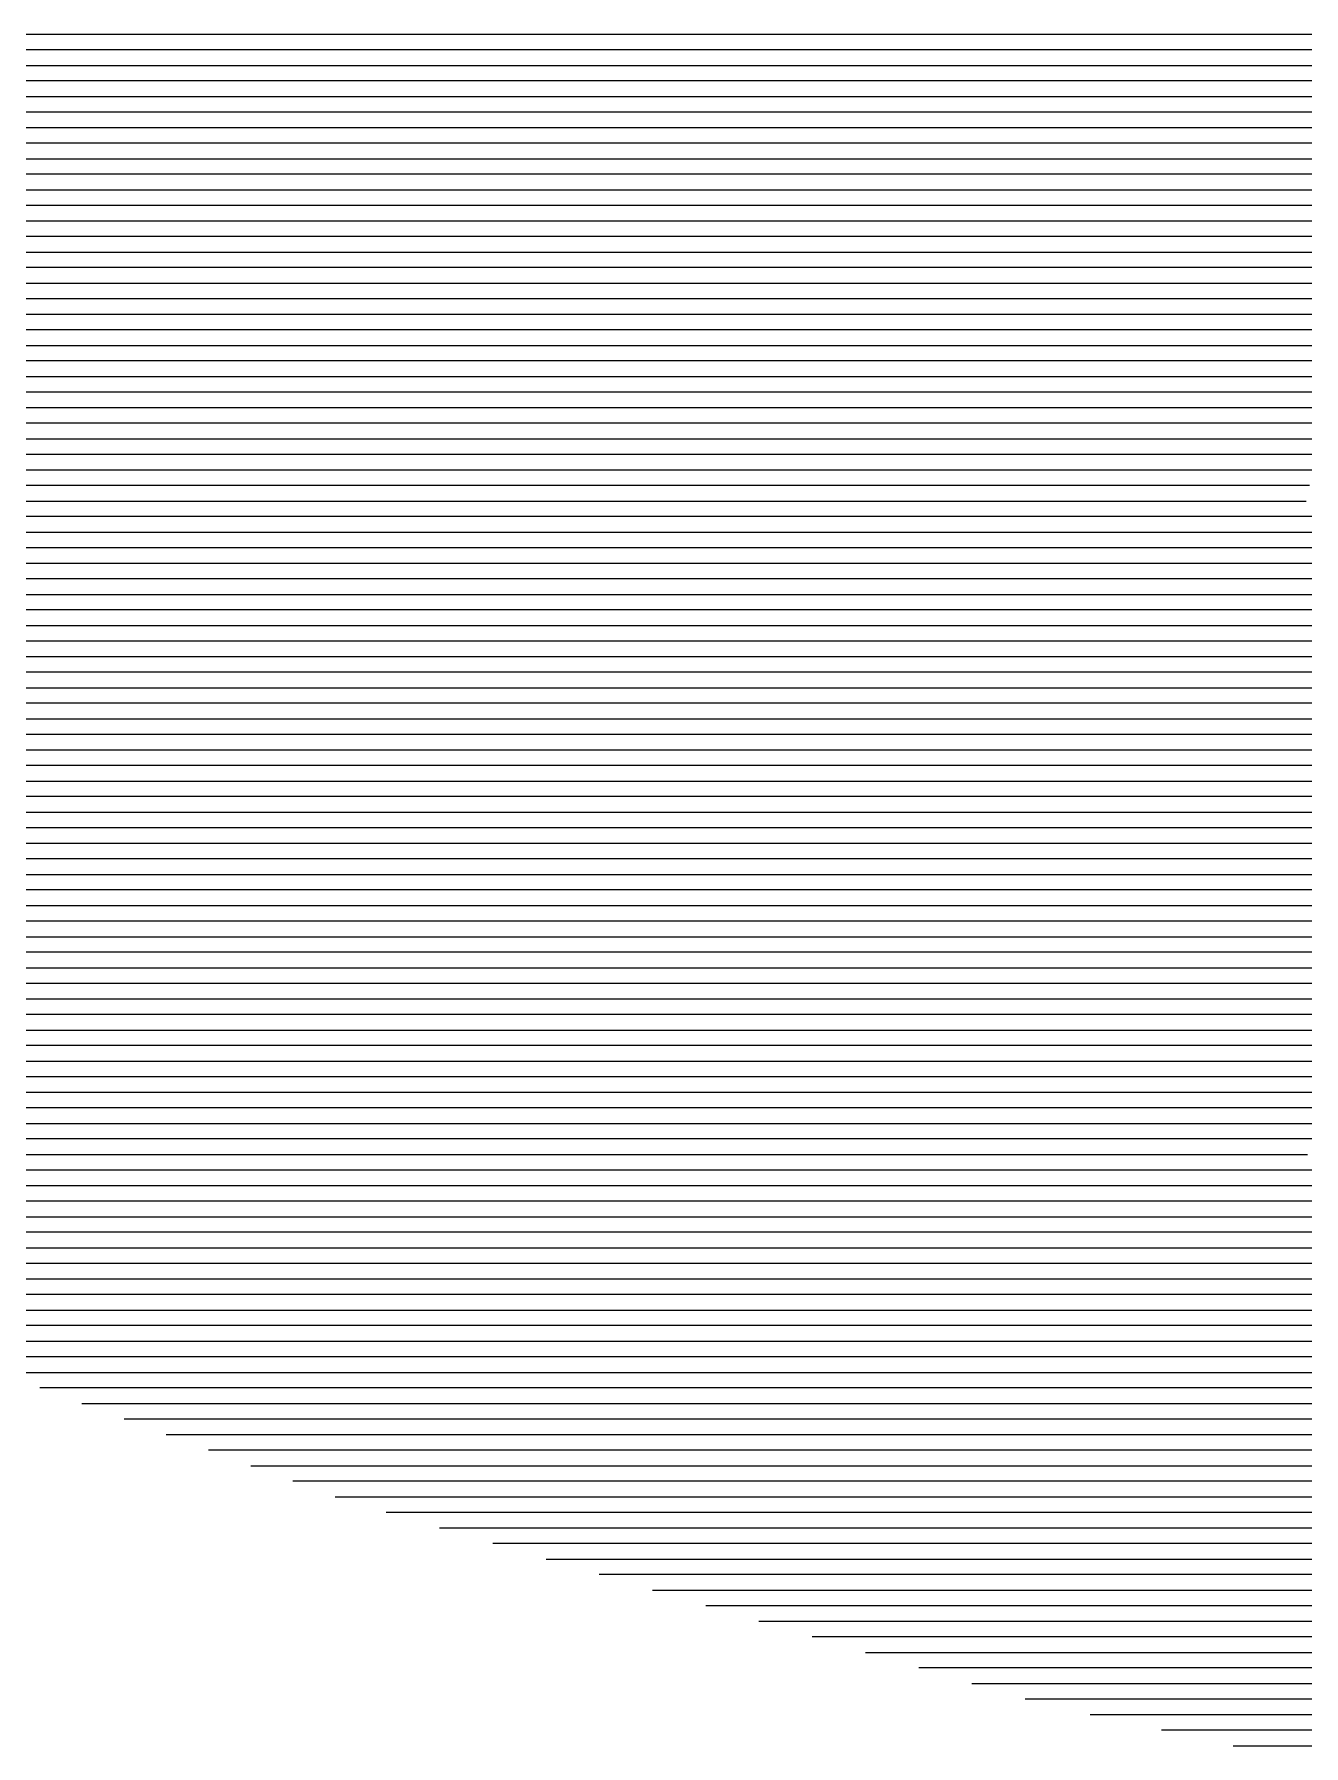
# Model space of a CAD drawing. Header units: metres. Extents: x -7 to 7, y -7 to 7.
# Drawn here: x -2.338 to -1.522, y -6.815 to -5.715 of the extents above; entities that cross this region are included whole.
import ezdxf

# ---------------------------------------------------------------- set-up
doc = ezdxf.new("R2010")
doc.units = ezdxf.units.M

msp = doc.modelspace()

# ---------------------------------------------------------------- linework, layer by layer
for p, q in [((-2.363492, -5.714853, -0.172461), (-2.181631, -5.714853, -0.153735)), ((-2.181631, -5.714853, -0.153735), (-1.907753, -5.714853, -0.125695)), ((-1.907753, -5.714853, -0.125695), (-1.68724, -5.714853, -0.102634)), ((-1.68724, -5.714853, -0.102634), (-1.455556, -5.714853, -0.078479)), ((-2.186842, -5.724853, -0.153974), (-2.366362, -5.724853, -0.17246)), ((-1.91022, -5.724853, -0.125654), (-2.186842, -5.724853, -0.153974)), ((-1.692048, -5.724853, -0.102838), (-1.91022, -5.724853, -0.125654)), ((-1.457731, -5.724853, -0.078408), (-1.692048, -5.724853, -0.102838)), ((-2.369232, -5.734853, -0.172459), (-2.192052, -5.734853, -0.154214)), ((-2.192052, -5.734853, -0.154214), (-1.912686, -5.734853, -0.125612)), ((-1.912686, -5.734853, -0.125612), (-1.696856, -5.734853, -0.103041)), ((-1.696856, -5.734853, -0.103041), (-1.459905, -5.734853, -0.078337)), ((-2.197263, -5.744853, -0.154454), (-2.372102, -5.744853, -0.172457)), ((-1.915153, -5.744853, -0.125571), (-2.197263, -5.744853, -0.154454)), ((-1.701664, -5.744853, -0.103245), (-1.915153, -5.744853, -0.125571)), ((-1.462079, -5.744853, -0.078266), (-1.701664, -5.744853, -0.103245)), ((-2.374972, -5.754853, -0.172456), (-2.202474, -5.754853, -0.154693)), ((-2.202474, -5.754853, -0.154693), (-1.917619, -5.754853, -0.12553)), ((-1.917619, -5.754853, -0.12553), (-1.706472, -5.754853, -0.103448)), ((-1.706472, -5.754853, -0.103448), (-1.464253, -5.754853, -0.078195)), ((-2.380713, -5.774853, -0.172453), (-2.212895, -5.774853, -0.155173)), ((-2.207684, -5.764853, -0.154933), (-2.377843, -5.764853, -0.172455)), ((-2.212895, -5.774853, -0.155173), (-1.922552, -5.774853, -0.125447)), ((-1.920085, -5.764853, -0.125488), (-2.207684, -5.764853, -0.154933)), ((-1.922552, -5.774853, -0.125447), (-1.716088, -5.774853, -0.103856)), ((-1.71128, -5.764853, -0.103652), (-1.920085, -5.764853, -0.125488)), ((-1.716088, -5.774853, -0.103856), (-1.468602, -5.774853, -0.078053)), ((-1.466428, -5.764853, -0.078124), (-1.71128, -5.764853, -0.103652)), ((-2.218106, -5.784853, -0.155412), (-2.383583, -5.784853, -0.172452)), ((-1.925018, -5.784853, -0.125406), (-2.218106, -5.784853, -0.155412)), ((-1.720896, -5.784853, -0.104059), (-1.925018, -5.784853, -0.125406)), ((-1.470776, -5.784853, -0.077982), (-1.720896, -5.784853, -0.104059)), ((-2.386453, -5.794853, -0.172451), (-2.223316, -5.794853, -0.155652)), ((-2.223316, -5.794853, -0.155652), (-1.927485, -5.794853, -0.125365)), ((-1.927485, -5.794853, -0.125365), (-1.725704, -5.794853, -0.104263)), ((-1.725704, -5.794853, -0.104263), (-1.47295, -5.794853, -0.077911)), ((-2.228527, -5.804853, -0.155892), (-2.389323, -5.804853, -0.172449)), ((-1.929951, -5.804853, -0.125323), (-2.228527, -5.804853, -0.155892)), ((-1.730512, -5.804853, -0.104466), (-1.929951, -5.804853, -0.125323)), ((-1.475125, -5.804853, -0.07784), (-1.730512, -5.804853, -0.104466)), ((-2.392193, -5.814853, -0.172448), (-2.233738, -5.814853, -0.156131)), ((-2.233738, -5.814853, -0.156131), (-1.932417, -5.814853, -0.125282)), ((-1.932417, -5.814853, -0.125282), (-1.735319, -5.814853, -0.10467)), ((-1.735319, -5.814853, -0.10467), (-1.477299, -5.814853, -0.077769)), ((-2.238949, -5.824853, -0.156371), (-2.395063, -5.824853, -0.172447)), ((-1.934884, -5.824853, -0.125241), (-2.238949, -5.824853, -0.156371)), ((-1.740127, -5.824853, -0.104873), (-1.934884, -5.824853, -0.125241)), ((-1.479473, -5.824853, -0.077698), (-1.740127, -5.824853, -0.104873)), ((-2.397933, -5.834853, -0.172445), (-2.244159, -5.834853, -0.156611)), ((-2.244159, -5.834853, -0.156611), (-1.93735, -5.834853, -0.125199)), ((-1.93735, -5.834853, -0.125199), (-1.744935, -5.834853, -0.105077)), ((-1.744935, -5.834853, -0.105077), (-1.481647, -5.834853, -0.077627)), ((-2.24937, -5.844853, -0.15685), (-2.400803, -5.844853, -0.172444)), ((-1.939817, -5.844853, -0.125158), (-2.24937, -5.844853, -0.15685)), ((-1.749743, -5.844853, -0.105281), (-1.939817, -5.844853, -0.125158)), ((-1.483822, -5.844853, -0.077556), (-1.749743, -5.844853, -0.105281)), ((-2.403673, -5.854853, -0.172443), (-2.254581, -5.854853, -0.15709)), ((-2.254581, -5.854853, -0.15709), (-1.942283, -5.854853, -0.125117)), ((-1.942283, -5.854853, -0.125117), (-1.754551, -5.854853, -0.105484)), ((-1.754551, -5.854853, -0.105484), (-1.485996, -5.854853, -0.077485)), ((-2.259791, -5.864853, -0.15733), (-2.406544, -5.864853, -0.172441)), ((-1.944749, -5.864853, -0.125075), (-2.259791, -5.864853, -0.15733)), ((-1.759359, -5.864853, -0.105688), (-1.944749, -5.864853, -0.125075)), ((-1.48817, -5.864853, -0.077414), (-1.759359, -5.864853, -0.105688)), ((-2.270213, -5.884853, -0.157809), (-2.412284, -5.884853, -0.172438)), ((-2.409414, -5.874853, -0.17244), (-2.265002, -5.874853, -0.157569)), ((-1.949682, -5.884853, -0.124993), (-2.270213, -5.884853, -0.157809)), ((-2.265002, -5.874853, -0.157569), (-1.947216, -5.874853, -0.125034)), ((-1.768975, -5.884853, -0.106095), (-1.949682, -5.884853, -0.124993)), ((-1.947216, -5.874853, -0.125034), (-1.764167, -5.874853, -0.105891)), ((-1.492519, -5.884853, -0.077272), (-1.768975, -5.884853, -0.106095)), ((-1.764167, -5.874853, -0.105891), (-1.490344, -5.874853, -0.077343)), ((-2.415154, -5.894853, -0.172437), (-2.275423, -5.894853, -0.158049)), ((-2.275423, -5.894853, -0.158049), (-1.952149, -5.894853, -0.124952)), ((-1.952149, -5.894853, -0.124952), (-1.773783, -5.894853, -0.106298)), ((-1.773783, -5.894853, -0.106298), (-1.494693, -5.894853, -0.077201)), ((-2.280634, -5.904853, -0.158288), (-2.418024, -5.904853, -0.172436)), ((-1.954615, -5.904853, -0.12491), (-2.280634, -5.904853, -0.158288)), ((-1.778591, -5.904853, -0.106502), (-1.954615, -5.904853, -0.12491)), ((-1.496867, -5.904853, -0.07713), (-1.778591, -5.904853, -0.106502)), ((-2.420894, -5.914853, -0.172434), (-2.285845, -5.914853, -0.158528)), ((-2.285845, -5.914853, -0.158528), (-1.957081, -5.914853, -0.124869)), ((-1.957081, -5.914853, -0.124869), (-1.783399, -5.914853, -0.106706)), ((-1.783399, -5.914853, -0.106706), (-1.499041, -5.914853, -0.077059)), ((-2.291055, -5.924853, -0.158768), (-2.423764, -5.924853, -0.172433)), ((-1.959548, -5.924853, -0.124828), (-2.291055, -5.924853, -0.158768)), ((-1.788206, -5.924853, -0.106909), (-1.959548, -5.924853, -0.124828)), ((-1.501216, -5.924853, -0.076988), (-1.788206, -5.924853, -0.106909)), ((-2.426634, -5.934853, -0.172432), (-2.296266, -5.934853, -0.159007)), ((-2.296266, -5.934853, -0.159007), (-1.962014, -5.934853, -0.124786)), ((-1.962014, -5.934853, -0.124786), (-1.793014, -5.934853, -0.107113)), ((-1.793014, -5.934853, -0.107113), (-1.50339, -5.934853, -0.076917)), ((-2.301477, -5.944853, -0.159247), (-2.429504, -5.944853, -0.17243)), ((-1.964481, -5.944853, -0.124745), (-2.301477, -5.944853, -0.159247)), ((-1.797822, -5.944853, -0.107316), (-1.964481, -5.944853, -0.124745)), ((-1.505564, -5.944853, -0.076846), (-1.797822, -5.944853, -0.107316)), ((-2.432374, -5.954853, -0.172429), (-2.306687, -5.954853, -0.159487)), ((-2.306687, -5.954853, -0.159487), (-1.966947, -5.954853, -0.124704)), ((-1.966947, -5.954853, -0.124704), (-1.80263, -5.954853, -0.10752)), ((-1.80263, -5.954853, -0.10752), (-1.507738, -5.954853, -0.076775)), ((-2.311898, -5.964853, -0.159726), (-2.435245, -5.964853, -0.172428)), ((-1.969413, -5.964853, -0.124663), (-2.311898, -5.964853, -0.159726)), ((-1.807438, -5.964853, -0.107723), (-1.969413, -5.964853, -0.124663)), ((-1.509912, -5.964853, -0.076704), (-1.807438, -5.964853, -0.107723)), ((-2.438115, -5.974853, -0.172426), (-2.317109, -5.974853, -0.159966)), ((-2.317109, -5.974853, -0.159966), (-1.97188, -5.974853, -0.124621)), ((-1.97188, -5.974853, -0.124621), (-1.812246, -5.974853, -0.107927)), ((-1.812246, -5.974853, -0.107927), (-1.512087, -5.974853, -0.076633)), ((-2.443855, -5.994853, -0.172424), (-2.32753, -5.994853, -0.160445)), ((-2.322319, -5.984853, -0.160205), (-2.440985, -5.984853, -0.172425)), ((-2.32753, -5.994853, -0.160445), (-1.976813, -5.994853, -0.124539)), ((-1.974346, -5.984853, -0.12458), (-2.322319, -5.984853, -0.160205)), ((-1.976813, -5.994853, -0.124539), (-1.821862, -5.994853, -0.108334)), ((-1.817054, -5.984853, -0.108131), (-1.974346, -5.984853, -0.12458)), ((-1.821862, -5.994853, -0.108334), (-1.516435, -5.994853, -0.076491)), ((-1.514261, -5.984853, -0.076562), (-1.817054, -5.984853, -0.108131)), ((-2.332741, -6.004853, -0.160685), (-2.446725, -6.004853, -0.172422)), ((-1.979279, -6.004853, -0.124497), (-2.332741, -6.004853, -0.160685)), ((-1.82667, -6.004853, -0.108538), (-1.979279, -6.004853, -0.124497)), ((-1.518609, -6.004853, -0.07642), (-1.82667, -6.004853, -0.108538)), ((-2.449595, -6.014853, -0.172421), (-2.337951, -6.014853, -0.160924)), ((-2.337951, -6.014853, -0.160924), (-1.981745, -6.014853, -0.124456)), ((-1.981745, -6.014853, -0.124456), (-1.831478, -6.014853, -0.108741)), ((-1.831478, -6.014853, -0.108741), (-1.520784, -6.014853, -0.076349)), ((-1.984212, -6.024853, -0.124415), (-2.343162, -6.024853, -0.161164)), ((-1.836286, -6.024853, -0.108945), (-1.984212, -6.024853, -0.124415)), ((-1.522958, -6.024853, -0.076278), (-1.836286, -6.024853, -0.108945)), ((-1.324086, -6.024853, -0.055149), (-1.522958, -6.024853, -0.076278)), ((-2.348373, -6.034853, -0.161404), (-1.986678, -6.034853, -0.124373)), ((-1.986678, -6.034853, -0.124373), (-1.841093, -6.034853, -0.109148)), ((-1.841093, -6.034853, -0.109148), (-1.525132, -6.034853, -0.076207)), ((-1.525132, -6.034853, -0.076207), (-1.328864, -6.034853, -0.055355)), ((-1.989145, -6.044853, -0.124332), (-2.353583, -6.044853, -0.161643)), ((-1.845901, -6.044853, -0.109352), (-1.989145, -6.044853, -0.124332)), ((-1.527306, -6.044853, -0.076136), (-1.845901, -6.044853, -0.109352)), ((-1.333643, -6.044853, -0.05556), (-1.527306, -6.044853, -0.076136)), ((-2.358794, -6.054853, -0.161883), (-1.991611, -6.054853, -0.124291)), ((-1.991611, -6.054853, -0.124291), (-1.850709, -6.054853, -0.109556)), ((-1.850709, -6.054853, -0.109556), (-1.529481, -6.054853, -0.076065)), ((-1.529481, -6.054853, -0.076065), (-1.338421, -6.054853, -0.055766)), ((-1.994077, -6.064853, -0.12425), (-2.364005, -6.064853, -0.162123)), ((-1.855517, -6.064853, -0.109759), (-1.994077, -6.064853, -0.12425)), ((-1.531655, -6.064853, -0.075994), (-1.855517, -6.064853, -0.109759)), ((-1.3432, -6.064853, -0.055972), (-1.531655, -6.064853, -0.075994)), ((-2.369216, -6.074853, -0.162362), (-1.996544, -6.074853, -0.124208)), ((-1.996544, -6.074853, -0.124208), (-1.860325, -6.074853, -0.109963)), ((-1.860325, -6.074853, -0.109963), (-1.533829, -6.074853, -0.075923)), ((-1.533829, -6.074853, -0.075923), (-1.347978, -6.074853, -0.056177)), ((-1.99901, -6.084853, -0.124167), (-2.374426, -6.084853, -0.162602)), ((-1.865133, -6.084853, -0.110166), (-1.99901, -6.084853, -0.124167)), ((-1.536003, -6.084853, -0.075852), (-1.865133, -6.084853, -0.110166)), ((-1.352757, -6.084853, -0.056383), (-1.536003, -6.084853, -0.075852)), ((-2.003943, -6.104853, -0.124084), (-2.384848, -6.104853, -0.163081)), ((-2.379637, -6.094853, -0.162842), (-2.001477, -6.094853, -0.124126)), ((-1.874749, -6.104853, -0.110573), (-2.003943, -6.104853, -0.124084)), ((-2.001477, -6.094853, -0.124126), (-1.869941, -6.094853, -0.11037)), ((-1.540352, -6.104853, -0.07571), (-1.874749, -6.104853, -0.110573)), ((-1.869941, -6.094853, -0.11037), (-1.538178, -6.094853, -0.075781)), ((-1.362314, -6.104853, -0.056794), (-1.540352, -6.104853, -0.07571)), ((-1.538178, -6.094853, -0.075781), (-1.357535, -6.094853, -0.056589)), ((-2.390058, -6.114853, -0.163321), (-2.006409, -6.114853, -0.124043)), ((-2.006409, -6.114853, -0.124043), (-1.879557, -6.114853, -0.110777)), ((-1.879557, -6.114853, -0.110777), (-1.542526, -6.114853, -0.075639)), ((-1.542526, -6.114853, -0.075639), (-1.367092, -6.114853, -0.057)), ((-2.008876, -6.124853, -0.124002), (-2.395269, -6.124853, -0.163561)), ((-1.884365, -6.124853, -0.110981), (-2.008876, -6.124853, -0.124002)), ((-1.5447, -6.124853, -0.075568), (-1.884365, -6.124853, -0.110981)), ((-1.371871, -6.124853, -0.057206), (-1.5447, -6.124853, -0.075568)), ((-2.40048, -6.134853, -0.1638), (-2.011342, -6.134853, -0.12396)), ((-2.011342, -6.134853, -0.12396), (-1.889173, -6.134853, -0.111184)), ((-1.889173, -6.134853, -0.111184), (-1.546875, -6.134853, -0.075497)), ((-1.546875, -6.134853, -0.075497), (-1.37665, -6.134853, -0.057411)), ((-2.013809, -6.144853, -0.123919), (-2.40569, -6.144853, -0.16404)), ((-1.89398, -6.144853, -0.111388), (-2.013809, -6.144853, -0.123919)), ((-1.549049, -6.144853, -0.075426), (-1.89398, -6.144853, -0.111388)), ((-1.381428, -6.144853, -0.057617), (-1.549049, -6.144853, -0.075426)), ((-2.410901, -6.154853, -0.16428), (-2.016275, -6.154853, -0.123878)), ((-2.016275, -6.154853, -0.123878), (-1.898788, -6.154853, -0.111591)), ((-1.898788, -6.154853, -0.111591), (-1.551223, -6.154853, -0.075355)), ((-1.551223, -6.154853, -0.075355), (-1.386207, -6.154853, -0.057823)), ((-2.018741, -6.164853, -0.123837), (-2.416112, -6.164853, -0.164519)), ((-1.903596, -6.164853, -0.111795), (-2.018741, -6.164853, -0.123837)), ((-1.553397, -6.164853, -0.075284), (-1.903596, -6.164853, -0.111795)), ((-1.390985, -6.164853, -0.058028), (-1.553397, -6.164853, -0.075284)), ((-2.421322, -6.174853, -0.164759), (-2.021208, -6.174853, -0.123795)), ((-2.021208, -6.174853, -0.123795), (-1.908404, -6.174853, -0.111998)), ((-1.908404, -6.174853, -0.111998), (-1.555572, -6.174853, -0.075213)), ((-1.555572, -6.174853, -0.075213), (-1.395764, -6.174853, -0.058234)), ((-2.023674, -6.184853, -0.123754), (-2.426533, -6.184853, -0.164999)), ((-1.913212, -6.184853, -0.112202), (-2.023674, -6.184853, -0.123754)), ((-1.557746, -6.184853, -0.075142), (-1.913212, -6.184853, -0.112202)), ((-1.400542, -6.184853, -0.05844), (-1.557746, -6.184853, -0.075142)), ((-2.431744, -6.194853, -0.165238), (-2.026141, -6.194853, -0.123713)), ((-2.026141, -6.194853, -0.123713), (-1.91802, -6.194853, -0.112406)), ((-1.91802, -6.194853, -0.112406), (-1.55992, -6.194853, -0.075071)), ((-1.55992, -6.194853, -0.075071), (-1.405321, -6.194853, -0.058645)), ((-2.442165, -6.214853, -0.165718), (-2.031073, -6.214853, -0.12363)), ((-2.028607, -6.204853, -0.123671), (-2.436954, -6.204853, -0.165478)), ((-2.031073, -6.214853, -0.12363), (-1.927636, -6.214853, -0.112813)), ((-1.922828, -6.204853, -0.112609), (-2.028607, -6.204853, -0.123671)), ((-1.927636, -6.214853, -0.112813), (-1.564269, -6.214853, -0.074929)), ((-1.562094, -6.204853, -0.075), (-1.922828, -6.204853, -0.112609)), ((-1.564269, -6.214853, -0.074929), (-1.414878, -6.214853, -0.059057)), ((-1.410099, -6.204853, -0.058851), (-1.562094, -6.204853, -0.075)), ((-2.03354, -6.224853, -0.123589), (-2.447376, -6.224853, -0.165957)), ((-1.932444, -6.224853, -0.113016), (-2.03354, -6.224853, -0.123589)), ((-1.566443, -6.224853, -0.074858), (-1.932444, -6.224853, -0.113016)), ((-1.419656, -6.224853, -0.059263), (-1.566443, -6.224853, -0.074858)), ((-2.452586, -6.234853, -0.166197), (-2.036006, -6.234853, -0.123547)), ((-2.036006, -6.234853, -0.123547), (-1.937252, -6.234853, -0.11322)), ((-1.937252, -6.234853, -0.11322), (-1.568617, -6.234853, -0.074787)), ((-1.568617, -6.234853, -0.074787), (-1.424435, -6.234853, -0.059468)), ((-2.038473, -6.244853, -0.123506), (-2.457797, -6.244853, -0.166437)), ((-1.94206, -6.244853, -0.113423), (-2.038473, -6.244853, -0.123506)), ((-1.570791, -6.244853, -0.074716), (-1.94206, -6.244853, -0.113423)), ((-1.429214, -6.244853, -0.059674), (-1.570791, -6.244853, -0.074716)), ((-2.463008, -6.254853, -0.166676), (-2.040939, -6.254853, -0.123465)), ((-2.040939, -6.254853, -0.123465), (-1.946867, -6.254853, -0.113627)), ((-1.946867, -6.254853, -0.113627), (-1.572966, -6.254853, -0.074645)), ((-1.572966, -6.254853, -0.074645), (-1.433992, -6.254853, -0.05988)), ((-2.043405, -6.264853, -0.123424), (-2.468218, -6.264853, -0.166916)), ((-1.951675, -6.264853, -0.113831), (-2.043405, -6.264853, -0.123424)), ((-1.57514, -6.264853, -0.074574), (-1.951675, -6.264853, -0.113831)), ((-1.438771, -6.264853, -0.060085), (-1.57514, -6.264853, -0.074574)), ((-2.473429, -6.274853, -0.167156), (-2.045872, -6.274853, -0.123382)), ((-2.045872, -6.274853, -0.123382), (-1.956483, -6.274853, -0.114034)), ((-1.956483, -6.274853, -0.114034), (-1.577314, -6.274853, -0.074503)), ((-1.577314, -6.274853, -0.074503), (-1.443549, -6.274853, -0.060291)), ((-2.048338, -6.284853, -0.123341), (-2.47864, -6.284853, -0.167395)), ((-1.961291, -6.284853, -0.114238), (-2.048338, -6.284853, -0.123341)), ((-1.579488, -6.284853, -0.074432), (-1.961291, -6.284853, -0.114238)), ((-1.448328, -6.284853, -0.060497), (-1.579488, -6.284853, -0.074432)), ((-2.48385, -6.294853, -0.167635), (-2.050805, -6.294853, -0.1233)), ((-2.050805, -6.294853, -0.1233), (-1.966099, -6.294853, -0.114441)), ((-1.966099, -6.294853, -0.114441), (-1.581663, -6.294853, -0.074361)), ((-1.581663, -6.294853, -0.074361), (-1.453106, -6.294853, -0.060702)), ((-2.053271, -6.304853, -0.123258), (-2.489061, -6.304853, -0.167875)), ((-1.970907, -6.304853, -0.114645), (-2.053271, -6.304853, -0.123258)), ((-1.583837, -6.304853, -0.07429), (-1.970907, -6.304853, -0.114645)), ((-1.457885, -6.304853, -0.060908), (-1.583837, -6.304853, -0.07429)), ((-2.058204, -6.324853, -0.123176), (-2.499483, -6.324853, -0.168354)), ((-2.494272, -6.314853, -0.168114), (-2.055737, -6.314853, -0.123217)), ((-1.980523, -6.324853, -0.115052), (-2.058204, -6.324853, -0.123176)), ((-2.055737, -6.314853, -0.123217), (-1.975715, -6.314853, -0.114848)), ((-1.588185, -6.324853, -0.074148), (-1.980523, -6.324853, -0.115052)), ((-1.975715, -6.314853, -0.114848), (-1.586011, -6.314853, -0.074219)), ((-1.467442, -6.324853, -0.061319), (-1.588185, -6.324853, -0.074148)), ((-1.586011, -6.314853, -0.074219), (-1.462663, -6.314853, -0.061114)), ((-2.504693, -6.334853, -0.168594), (-2.06067, -6.334853, -0.123134)), ((-2.06067, -6.334853, -0.123134), (-1.985331, -6.334853, -0.115256)), ((-1.985331, -6.334853, -0.115256), (-1.590359, -6.334853, -0.074077)), ((-1.590359, -6.334853, -0.074077), (-1.472221, -6.334853, -0.061525)), ((-2.063137, -6.344853, -0.123093), (-2.509904, -6.344853, -0.168833)), ((-1.990139, -6.344853, -0.115459), (-2.063137, -6.344853, -0.123093)), ((-1.592534, -6.344853, -0.074006), (-1.990139, -6.344853, -0.115459)), ((-1.476999, -6.344853, -0.061731), (-1.592534, -6.344853, -0.074006)), ((-2.515115, -6.354853, -0.169073), (-2.065603, -6.354853, -0.123052)), ((-2.065603, -6.354853, -0.123052), (-1.994947, -6.354853, -0.115663)), ((-1.994947, -6.354853, -0.115663), (-1.594708, -6.354853, -0.073935)), ((-1.594708, -6.354853, -0.073935), (-1.481778, -6.354853, -0.061936)), ((-2.068069, -6.364853, -0.123011), (-2.520325, -6.364853, -0.169313)), ((-1.999755, -6.364853, -0.115866), (-2.068069, -6.364853, -0.123011)), ((-1.596882, -6.364853, -0.073864), (-1.999755, -6.364853, -0.115866)), ((-1.486556, -6.364853, -0.062142), (-1.596882, -6.364853, -0.073864)), ((-2.525536, -6.374853, -0.169552), (-2.070536, -6.374853, -0.122969)), ((-2.070536, -6.374853, -0.122969), (-2.004562, -6.374853, -0.11607)), ((-2.004562, -6.374853, -0.11607), (-1.599056, -6.374853, -0.073793)), ((-1.599056, -6.374853, -0.073793), (-1.491335, -6.374853, -0.062348)), ((-2.073002, -6.384853, -0.122928), (-2.530747, -6.384853, -0.169792)), ((-2.00937, -6.384853, -0.116273), (-2.073002, -6.384853, -0.122928)), ((-1.601231, -6.384853, -0.073722), (-2.00937, -6.384853, -0.116273)), ((-1.496113, -6.384853, -0.062554), (-1.601231, -6.384853, -0.073722)), ((-2.535957, -6.394853, -0.170032), (-2.075469, -6.394853, -0.122887)), ((-2.075469, -6.394853, -0.122887), (-2.014178, -6.394853, -0.116477)), ((-2.014178, -6.394853, -0.116477), (-1.603405, -6.394853, -0.073651)), ((-1.603405, -6.394853, -0.073651), (-1.500892, -6.394853, -0.062759)), ((-2.077935, -6.404853, -0.122845), (-2.541168, -6.404853, -0.170271)), ((-2.018986, -6.404853, -0.116681), (-2.077935, -6.404853, -0.122845)), ((-1.605579, -6.404853, -0.07358), (-2.018986, -6.404853, -0.116681)), ((-1.50567, -6.404853, -0.062965), (-1.605579, -6.404853, -0.07358)), ((-2.546379, -6.414853, -0.170511), (-2.080401, -6.414853, -0.122804)), ((-2.080401, -6.414853, -0.122804), (-2.023794, -6.414853, -0.116884)), ((-2.023794, -6.414853, -0.116884), (-1.607753, -6.414853, -0.073509)), ((-1.607753, -6.414853, -0.073509), (-1.510449, -6.414853, -0.063171)), ((-2.5568, -6.434853, -0.17099), (-2.085334, -6.434853, -0.122721)), ((-2.082868, -6.424853, -0.122763), (-2.551589, -6.424853, -0.170751)), ((-2.085334, -6.434853, -0.122721), (-2.03341, -6.434853, -0.117291)), ((-2.028602, -6.424853, -0.117088), (-2.082868, -6.424853, -0.122763)), ((-2.03341, -6.434853, -0.117291), (-1.612102, -6.434853, -0.073367)), ((-1.609928, -6.424853, -0.073438), (-2.028602, -6.424853, -0.117088)), ((-1.612102, -6.434853, -0.073367), (-1.520006, -6.434853, -0.063582)), ((-1.515227, -6.424853, -0.063376), (-1.609928, -6.424853, -0.073438)), ((-2.087801, -6.444853, -0.12268), (-2.562011, -6.444853, -0.17123)), ((-2.038218, -6.444853, -0.117495), (-2.087801, -6.444853, -0.12268)), ((-1.614276, -6.444853, -0.073296), (-2.038218, -6.444853, -0.117495)), ((-1.524785, -6.444853, -0.063788), (-1.614276, -6.444853, -0.073296)), ((-1.138521, -6.444853, -0.022758), (-1.524785, -6.444853, -0.063788)), ((-2.567221, -6.454853, -0.17147), (-2.090267, -6.454853, -0.122639)), ((-2.090267, -6.454853, -0.122639), (-2.043026, -6.454853, -0.117698)), ((-2.043026, -6.454853, -0.117698), (-1.61645, -6.454853, -0.073225)), ((-1.61645, -6.454853, -0.073225), (-1.529563, -6.454853, -0.063993)), ((-1.529563, -6.454853, -0.063993), (-1.140746, -6.454853, -0.022692)), ((-2.092733, -6.464853, -0.122598), (-2.572432, -6.464853, -0.171709)), ((-2.047834, -6.464853, -0.117902), (-2.092733, -6.464853, -0.122598)), ((-1.618625, -6.464853, -0.073154), (-2.047834, -6.464853, -0.117902)), ((-1.534342, -6.464853, -0.064199), (-1.618625, -6.464853, -0.073154)), ((-1.14297, -6.464853, -0.022627), (-1.534342, -6.464853, -0.064199)), ((-2.577643, -6.474853, -0.171949), (-2.0952, -6.474853, -0.122556)), ((-2.0952, -6.474853, -0.122556), (-2.052642, -6.474853, -0.118106)), ((-2.052642, -6.474853, -0.118106), (-1.620799, -6.474853, -0.073083)), ((-1.620799, -6.474853, -0.073083), (-1.53912, -6.474853, -0.064405)), ((-1.53912, -6.474853, -0.064405), (-1.145194, -6.474853, -0.022561)), ((-2.097666, -6.484853, -0.122515), (-2.582853, -6.484853, -0.172189)), ((-2.057449, -6.484853, -0.118309), (-2.097666, -6.484853, -0.122515)), ((-1.622973, -6.484853, -0.073012), (-2.057449, -6.484853, -0.118309)), ((-1.543899, -6.484853, -0.06461), (-1.622973, -6.484853, -0.073012)), ((-1.147418, -6.484853, -0.022495), (-1.543899, -6.484853, -0.06461)), ((-2.578343, -6.494853, -0.171433), (-2.100133, -6.494853, -0.122474)), ((-2.100133, -6.494853, -0.122474), (-2.062257, -6.494853, -0.118513)), ((-2.062257, -6.494853, -0.118513), (-1.625147, -6.494853, -0.072941)), ((-1.625147, -6.494853, -0.072941), (-1.548677, -6.494853, -0.064816)), ((-1.548677, -6.494853, -0.064816), (-1.149642, -6.494853, -0.02243)), ((-2.102599, -6.504853, -0.122432), (-2.551246, -6.504853, -0.168365)), ((-2.067065, -6.504853, -0.118716), (-2.102599, -6.504853, -0.122432)), ((-1.627322, -6.504853, -0.07287), (-2.067065, -6.504853, -0.118716)), ((-1.553456, -6.504853, -0.065022), (-1.627322, -6.504853, -0.07287)), ((-1.151866, -6.504853, -0.022364), (-1.553456, -6.504853, -0.065022)), ((-2.524149, -6.514853, -0.165297), (-2.105065, -6.514853, -0.122391)), ((-2.105065, -6.514853, -0.122391), (-2.071873, -6.514853, -0.11892)), ((-2.071873, -6.514853, -0.11892), (-1.629496, -6.514853, -0.072799)), ((-1.629496, -6.514853, -0.072799), (-1.558234, -6.514853, -0.065227)), ((-1.558234, -6.514853, -0.065227), (-1.15409, -6.514853, -0.022298)), ((-2.107532, -6.524853, -0.12235), (-2.497051, -6.524853, -0.162229)), ((-2.076681, -6.524853, -0.119123), (-2.107532, -6.524853, -0.12235)), ((-1.63167, -6.524853, -0.072728), (-2.076681, -6.524853, -0.119123)), ((-1.563013, -6.524853, -0.065433), (-1.63167, -6.524853, -0.072728)), ((-1.156314, -6.524853, -0.022233), (-1.563013, -6.524853, -0.065433)), ((-2.469954, -6.534853, -0.159161), (-2.109998, -6.534853, -0.122308)), ((-2.112465, -6.544853, -0.122267), (-2.442857, -6.544853, -0.156093)), ((-2.086297, -6.544853, -0.119531), (-2.112465, -6.544853, -0.122267)), ((-2.109998, -6.534853, -0.122308), (-2.081489, -6.534853, -0.119327)), ((-1.636019, -6.544853, -0.072586), (-2.086297, -6.544853, -0.119531)), ((-2.081489, -6.534853, -0.119327), (-1.633844, -6.534853, -0.072657)), ((-1.57257, -6.544853, -0.065844), (-1.636019, -6.544853, -0.072586)), ((-1.633844, -6.534853, -0.072657), (-1.567791, -6.534853, -0.065639)), ((-1.160762, -6.544853, -0.022101), (-1.57257, -6.544853, -0.065844)), ((-1.567791, -6.534853, -0.065639), (-1.158538, -6.534853, -0.022167)), ((-2.415759, -6.554853, -0.153025), (-2.114931, -6.554853, -0.122226)), ((-2.114931, -6.554853, -0.122226), (-2.091105, -6.554853, -0.119734)), ((-2.091105, -6.554853, -0.119734), (-1.638193, -6.554853, -0.072515)), ((-1.638193, -6.554853, -0.072515), (-1.577349, -6.554853, -0.06605)), ((-1.577349, -6.554853, -0.06605), (-1.162986, -6.554853, -0.022036)), ((-2.117397, -6.564853, -0.122185), (-2.388662, -6.564853, -0.149957)), ((-2.095913, -6.564853, -0.119938), (-2.117397, -6.564853, -0.122185)), ((-1.640367, -6.564853, -0.072444), (-2.095913, -6.564853, -0.119938)), ((-1.582127, -6.564853, -0.066256), (-1.640367, -6.564853, -0.072444)), ((-1.16521, -6.564853, -0.02197), (-1.582127, -6.564853, -0.066256)), ((-2.361564, -6.574853, -0.146889), (-2.119864, -6.574853, -0.122143)), ((-2.119864, -6.574853, -0.122143), (-2.100721, -6.574853, -0.120141)), ((-2.100721, -6.574853, -0.120141), (-1.642541, -6.574853, -0.072373)), ((-1.642541, -6.574853, -0.072373), (-1.586906, -6.574853, -0.066462)), ((-1.586906, -6.574853, -0.066462), (-1.167434, -6.574853, -0.021905)), ((-2.12233, -6.584853, -0.122102), (-2.334467, -6.584853, -0.143821)), ((-2.105529, -6.584853, -0.120345), (-2.12233, -6.584853, -0.122102)), ((-1.644716, -6.584853, -0.072302), (-2.105529, -6.584853, -0.120345)), ((-1.591684, -6.584853, -0.066667), (-1.644716, -6.584853, -0.072302)), ((-1.169659, -6.584853, -0.021839), (-1.591684, -6.584853, -0.066667)), ((-2.30737, -6.594853, -0.140753), (-2.124797, -6.594853, -0.122061)), ((-2.124797, -6.594853, -0.122061), (-2.110336, -6.594853, -0.120548)), ((-2.110336, -6.594853, -0.120548), (-1.64689, -6.594853, -0.072231)), ((-1.64689, -6.594853, -0.072231), (-1.596463, -6.594853, -0.066873)), ((-1.596463, -6.594853, -0.066873), (-1.171883, -6.594853, -0.021773)), ((-2.127263, -6.604853, -0.122019), (-2.280272, -6.604853, -0.137685)), ((-2.115144, -6.604853, -0.120752), (-2.127263, -6.604853, -0.122019)), ((-1.649064, -6.604853, -0.07216), (-2.115144, -6.604853, -0.120752)), ((-1.601241, -6.604853, -0.067079), (-1.649064, -6.604853, -0.07216)), ((-1.174107, -6.604853, -0.021708), (-1.601241, -6.604853, -0.067079)), ((-2.253175, -6.614853, -0.134616), (-2.129729, -6.614853, -0.121978)), ((-2.129729, -6.614853, -0.121978), (-2.119952, -6.614853, -0.120956)), ((-2.119952, -6.614853, -0.120956), (-1.651238, -6.614853, -0.072089)), ((-1.651238, -6.614853, -0.072089), (-1.60602, -6.614853, -0.067284)), ((-1.60602, -6.614853, -0.067284), (-1.176331, -6.614853, -0.021642)), ((-2.132196, -6.624853, -0.121937), (-2.226078, -6.624853, -0.131548)), ((-2.12476, -6.624853, -0.121159), (-2.132196, -6.624853, -0.121937)), ((-1.653413, -6.624853, -0.072018), (-2.12476, -6.624853, -0.121159)), ((-1.610798, -6.624853, -0.06749), (-1.653413, -6.624853, -0.072018)), ((-1.178555, -6.624853, -0.021576), (-1.610798, -6.624853, -0.06749)), ((-2.19898, -6.634853, -0.12848), (-2.134662, -6.634853, -0.121896)), ((-2.134662, -6.634853, -0.121896), (-2.129568, -6.634853, -0.121363)), ((-2.129568, -6.634853, -0.121363), (-1.655587, -6.634853, -0.071947)), ((-1.655587, -6.634853, -0.071947), (-1.615577, -6.634853, -0.067696)), ((-1.615577, -6.634853, -0.067696), (-1.180779, -6.634853, -0.021511)), ((-2.137129, -6.644853, -0.121854), (-2.171883, -6.644853, -0.125412)), ((-2.144785, -6.654853, -0.122344), (-2.139595, -6.654853, -0.121813)), ((-2.139595, -6.654853, -0.121813), (-2.139184, -6.654853, -0.12177)), ((-2.139184, -6.654853, -0.12177), (-1.659935, -6.654853, -0.071804)), ((-2.134376, -6.644853, -0.121566), (-2.137129, -6.644853, -0.121854)), ((-1.657761, -6.644853, -0.071876), (-2.134376, -6.644853, -0.121566)), ((-1.659935, -6.654853, -0.071804), (-1.625134, -6.654853, -0.068107)), ((-1.620355, -6.644853, -0.067901), (-1.657761, -6.644853, -0.071876)), ((-1.625134, -6.654853, -0.068107), (-1.185227, -6.654853, -0.021379)), ((-1.183003, -6.644853, -0.021445), (-1.620355, -6.644853, -0.067901)), ((-1.66211, -6.664853, -0.071733), (-2.111831, -6.664853, -0.11862)), ((-1.629913, -6.664853, -0.068313), (-1.66211, -6.664853, -0.071733)), ((-1.187451, -6.664853, -0.021314), (-1.629913, -6.664853, -0.068313)), ((-2.077628, -6.674853, -0.114757), (-1.664284, -6.674853, -0.071662)), ((-1.664284, -6.674853, -0.071662), (-1.634691, -6.674853, -0.068518)), ((-1.634691, -6.674853, -0.068518), (-1.189675, -6.674853, -0.021248)), ((-1.666458, -6.684853, -0.071591), (-2.043426, -6.684853, -0.110893)), ((-1.63947, -6.684853, -0.068724), (-1.666458, -6.684853, -0.071591)), ((-1.191899, -6.684853, -0.021182), (-1.63947, -6.684853, -0.068724)), ((-2.009224, -6.694853, -0.10703), (-1.668632, -6.694853, -0.07152)), ((-1.668632, -6.694853, -0.07152), (-1.644248, -6.694853, -0.06893)), ((-1.644248, -6.694853, -0.06893), (-1.194123, -6.694853, -0.021117)), ((-1.670806, -6.704853, -0.071449), (-1.975022, -6.704853, -0.103166)), ((-1.649027, -6.704853, -0.069135), (-1.670806, -6.704853, -0.071449)), ((-1.196347, -6.704853, -0.021051), (-1.649027, -6.704853, -0.069135)), ((-1.94082, -6.714853, -0.099303), (-1.672981, -6.714853, -0.071378)), ((-1.672981, -6.714853, -0.071378), (-1.653805, -6.714853, -0.069341)), ((-1.653805, -6.714853, -0.069341), (-1.198572, -6.714853, -0.020985)), ((-1.675155, -6.724853, -0.071307), (-1.906617, -6.724853, -0.095439)), ((-1.658584, -6.724853, -0.069547), (-1.675155, -6.724853, -0.071307)), ((-1.200796, -6.724853, -0.02092), (-1.658584, -6.724853, -0.069547)), ((-1.872415, -6.734853, -0.091576), (-1.677329, -6.734853, -0.071236)), ((-1.677329, -6.734853, -0.071236), (-1.663362, -6.734853, -0.069753)), ((-1.663362, -6.734853, -0.069753), (-1.20302, -6.734853, -0.020854)), ((-1.679503, -6.744853, -0.071165), (-1.838213, -6.744853, -0.087712)), ((-1.668141, -6.744853, -0.069958), (-1.679503, -6.744853, -0.071165)), ((-1.205244, -6.744853, -0.020788), (-1.668141, -6.744853, -0.069958)), ((-1.804011, -6.754853, -0.083849), (-1.681678, -6.754853, -0.071094)), ((-1.683852, -6.764853, -0.071023), (-1.769809, -6.764853, -0.079985)), ((-1.677698, -6.764853, -0.07037), (-1.683852, -6.764853, -0.071023)), ((-1.681678, -6.754853, -0.071094), (-1.672919, -6.754853, -0.070164)), ((-1.209692, -6.764853, -0.020657), (-1.677698, -6.764853, -0.07037)), ((-1.672919, -6.754853, -0.070164), (-1.207468, -6.754853, -0.020723)), ((-1.735606, -6.774853, -0.076122), (-1.686026, -6.774853, -0.070952)), ((-1.686026, -6.774853, -0.070952), (-1.682477, -6.774853, -0.070575)), ((-1.682477, -6.774853, -0.070575), (-1.211916, -6.774853, -0.020591)), ((-1.6882, -6.784853, -0.070881), (-1.701404, -6.784853, -0.072258)), ((-1.687255, -6.784853, -0.070781), (-1.6882, -6.784853, -0.070881)), ((-1.21414, -6.784853, -0.020526), (-1.687255, -6.784853, -0.070781)), ((-1.659714, -6.794853, -0.067554), (-1.216364, -6.794853, -0.02046)), ((-1.218588, -6.804853, -0.020394), (-1.613758, -6.804853, -0.06237)), ((-1.567801, -6.814853, -0.057187), (-1.220812, -6.814853, -0.020329))]:
    msp.add_line(p, q)

doc.saveas('drawing.dxf')
